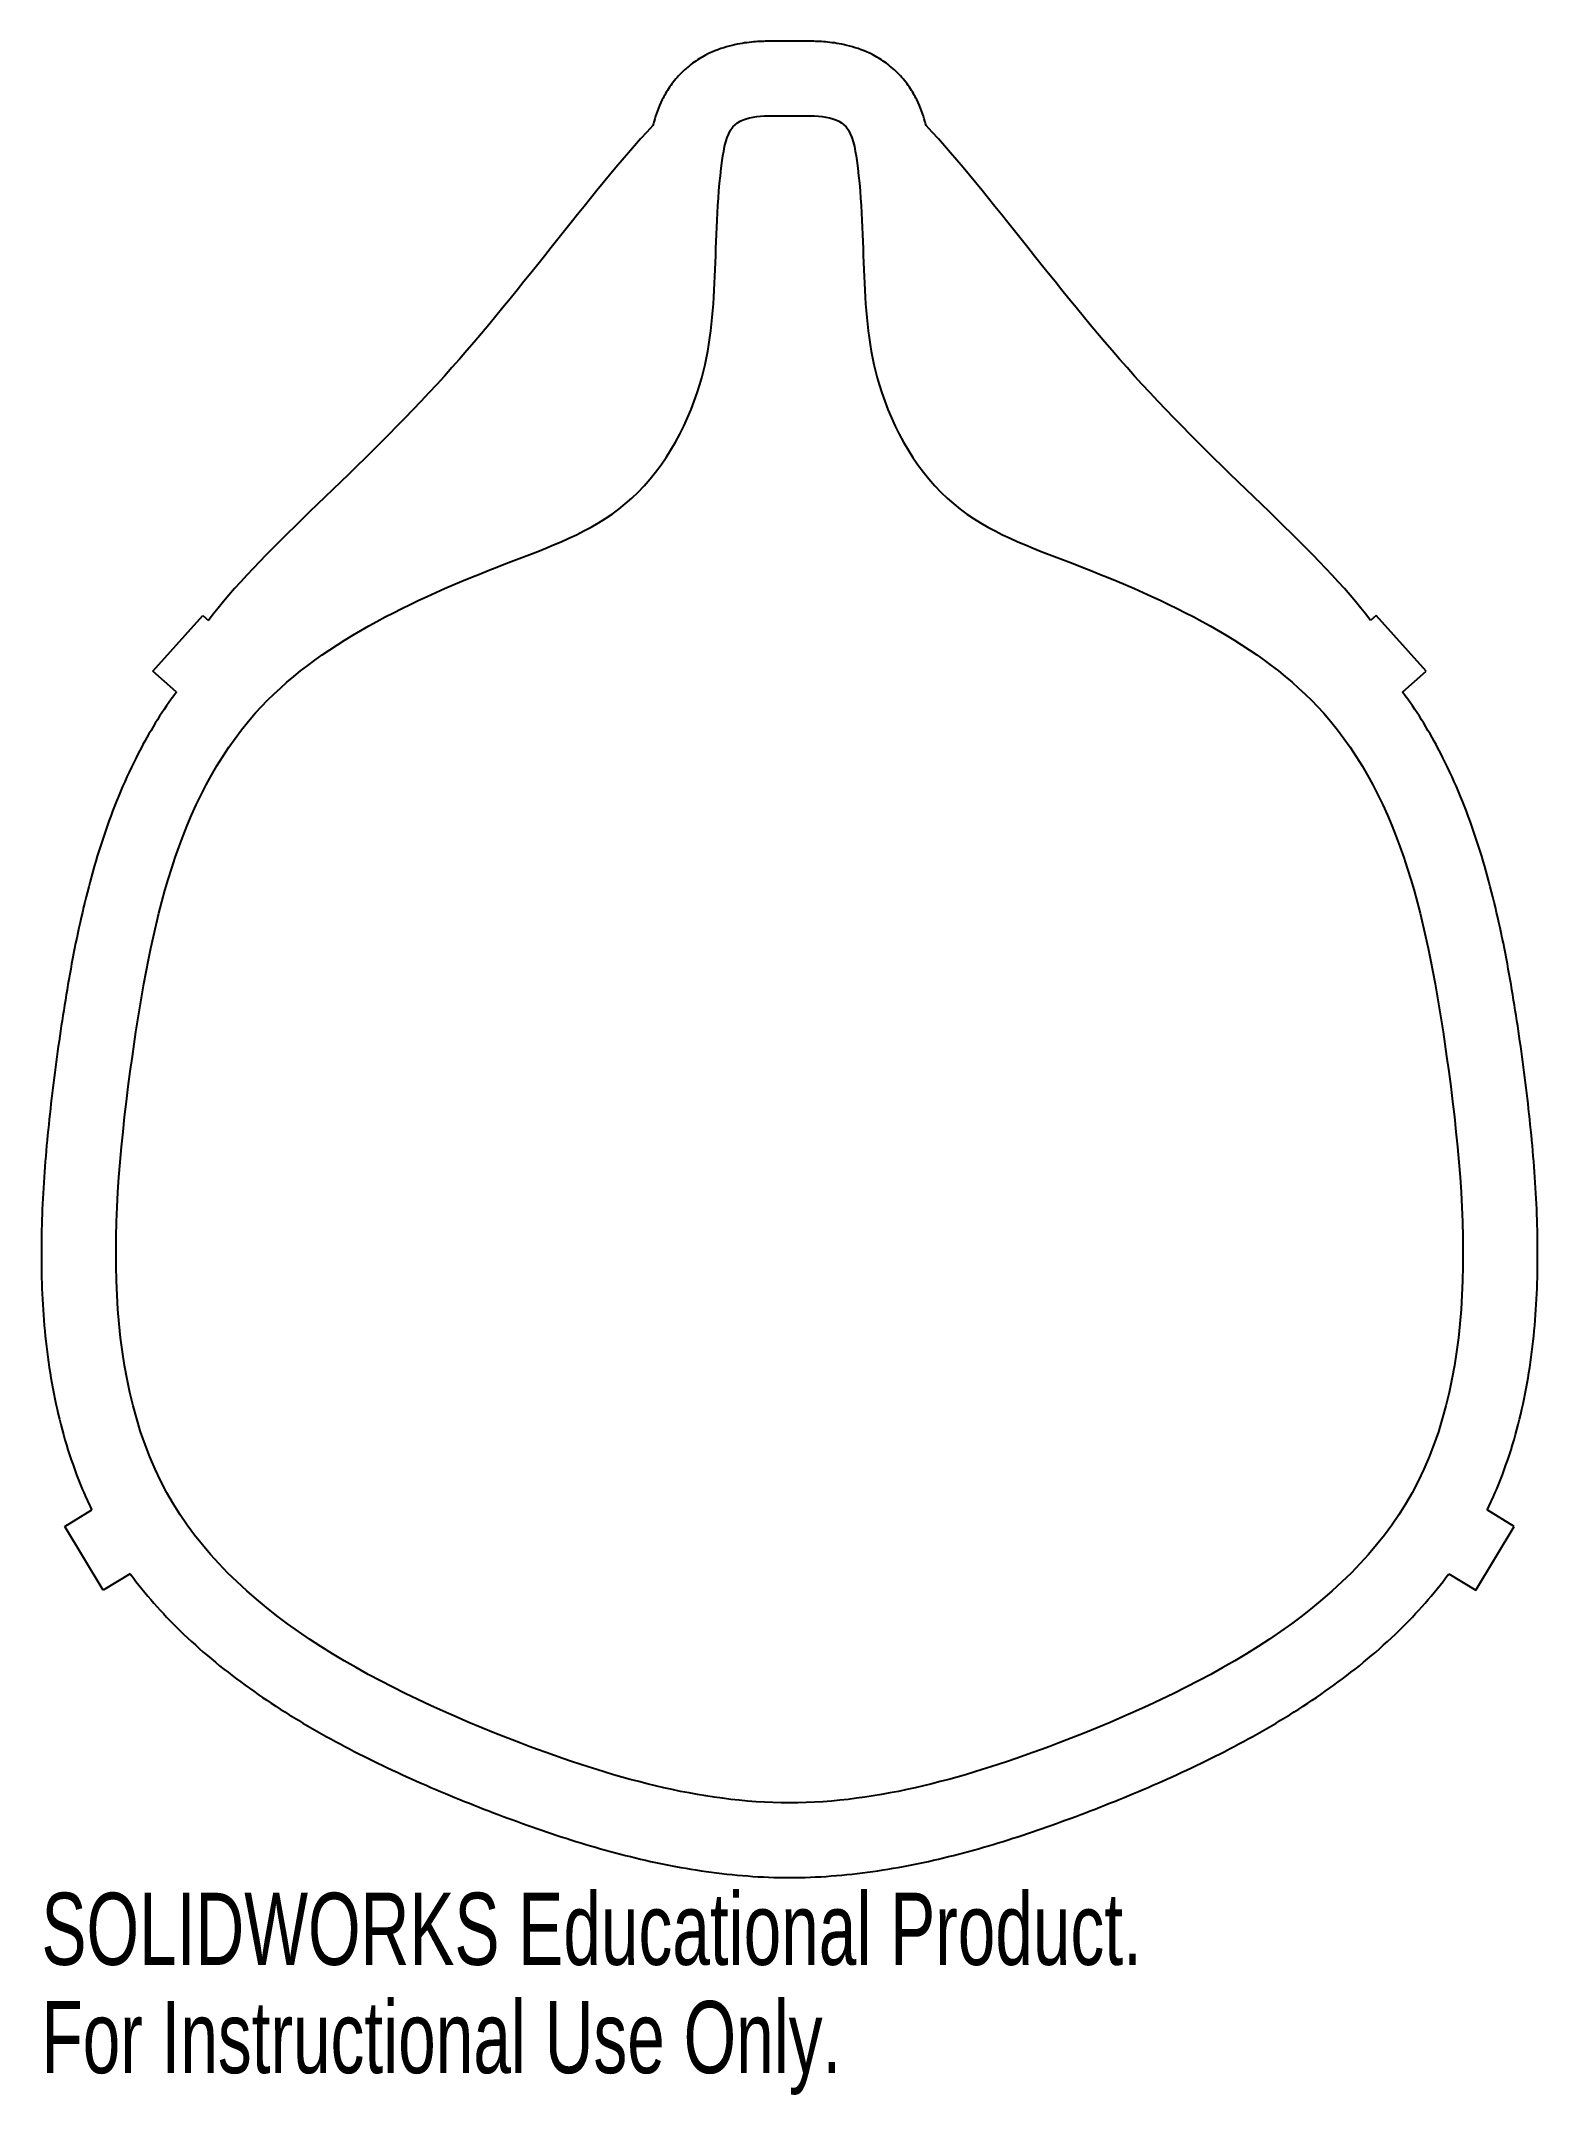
# Model space of a CAD drawing. Header units: millimetres. Extents: x -50 to 50, y -70 to 68.
import ezdxf

# ---------------------------------------------------------------- set-up
doc = ezdxf.new("R2010")
doc.units = ezdxf.units.MM
doc.styles.add('SLDTEXTSTYLE0', font='TXT', dxfattribs={"width": 0.7})

msp = doc.modelspace()

# ---------------------------------------------------------------- linework, layer by layer
at = {"color": 7, "linetype": 'Continuous', "lineweight": 25}
for p, q in [((-42.63, 25.81), (-39.29, 29.53)), ((-39.29, 29.53), (-38.91, 29.19)), ((39.29, 29.53), (38.91, 29.19)), ((42.63, 25.81), (39.29, 29.53)), ((-41.07, 24.41), (-42.63, 25.81)), ((41.07, 24.41), (42.63, 25.81)), ((-48.53, -31.48), (-46.72, -30.38)), ((-45.95, -35.76), (-48.53, -31.48)), ((45.95, -35.76), (48.53, -31.48)), ((48.53, -31.48), (46.72, -30.38)), ((-44.14, -34.66), (-45.95, -35.76)), ((44.14, -34.66), (45.95, -35.76))]:
    msp.add_line(p, q, dxfattribs=at)
for points, knots in [([(9.15, 62.34), (9.13, 62.44), (8.99, 62.95), (8.7, 63.79), (8.07, 64.91), (7.35, 65.81), (6.49, 66.55), (5.33, 67.26), (3.98, 67.73), (2.66, 67.94), (1.59, 68), (0.69, 68), (0, 68), (-0.69, 68), (-1.59, 68), (-2.66, 67.94), (-3.98, 67.73), (-5.33, 67.26), (-6.49, 66.55), (-7.35, 65.81), (-8.07, 64.91), (-8.7, 63.79), (-8.99, 62.95), (-9.13, 62.44), (-9.15, 62.34)], [0.98390318, 0.98390318, 0.98390318, 0.98390318, 0.984375, 0.98632812, 0.98730469, 0.98828125, 0.98925781, 0.99023438, 0.9921875, 0.99414062, 0.99609375, 0.99804688, 1, 1.00195312, 1.00390625, 1.00585938, 1.0078125, 1.00976562, 1.01074219, 1.01171875, 1.01269531, 1.01367188, 1.015625, 1.01609682, 1.01609682, 1.01609682, 1.01609682]), ([(0, 63), (-1.53, 63), (-3.99, 63.16), (-5.35, 55.27), (-4.15, 46.81), (-10.24, 36.15), (-22.37, 31.94), (-39.51, 23.95), (-45.01, -1.71), (-46.72, -32.35), (-21.1, -45.69), (0, -51.7), (21.1, -45.69), (46.72, -32.35), (45.01, -1.71), (39.51, 23.95), (22.37, 31.94), (10.24, 36.15), (4.15, 46.81), (5.35, 55.27), (3.99, 63.16), (1.53, 63), (0, 63)], [0, 0, 0, 0, 0.012029, 0.019387, 0.066378, 0.095785, 0.123665, 0.184474, 0.260641, 0.354547, 0.442523, 0.5, 0.557477, 0.645453, 0.739359, 0.815526, 0.876335, 0.904215, 0.933622, 0.980613, 0.987971, 1, 1, 1, 1]), ([(-9.15, 62.34), (-13.48, 57.71), (-22.91, 44.1), (-35.63, 33.62), (-38.91, 29.19)], [0.7722267, 0.7722267, 0.7722267, 0.7722267, 0.8663339, 0.9623247, 0.9623247, 0.9623247, 0.9623247]), ([(38.91, 29.19), (35.63, 33.62), (22.91, 44.1), (13.48, 57.71), (9.15, 62.34)], [0.4440959, 0.4440959, 0.4440959, 0.4440959, 0.5400867, 0.6341939, 0.6341939, 0.6341939, 0.6341939]), ([(-41.07, 24.38), (-41.96, 23.18), (-43.75, 20.29), (-45.8, 15.46), (-47.35, 10.01), (-48.42, 4.45), (-49.22, -1.05), (-49.86, -6.67), (-50.17, -12.36), (-50.01, -18.04), (-49.19, -23.65), (-47.93, -27.74), (-46.94, -29.94), (-46.72, -30.38)], [0.1911958, 0.1911958, 0.1911958, 0.1911958, 0.203125, 0.21875, 0.234375, 0.25, 0.265625, 0.28125, 0.296875, 0.3125, 0.328125, 0.34375, 0.3477914, 0.3477914, 0.3477914, 0.3477914]), ([(46.72, -30.38), (46.94, -29.94), (47.93, -27.74), (49.19, -23.65), (50.01, -18.04), (50.17, -12.36), (49.86, -6.67), (49.22, -1.05), (48.42, 4.45), (47.35, 10.01), (45.8, 15.46), (43.75, 20.29), (41.96, 23.18), (41.07, 24.38)], [0.6522086, 0.6522086, 0.6522086, 0.6522086, 0.65625, 0.671875, 0.6875, 0.703125, 0.71875, 0.734375, 0.75, 0.765625, 0.78125, 0.796875, 0.8088042, 0.8088042, 0.8088042, 0.8088042]), ([(-44.14, -34.66), (-43.14, -36.02), (-40.75, -38.71), (-36.53, -42.21), (-31.7, -45.27), (-26.61, -47.87), (-21.42, -50.08), (-16.29, -51.99), (-11.01, -53.6), (-5.61, -54.71), (0, -55.15), (5.61, -54.71), (11.01, -53.6), (16.29, -51.99), (21.42, -50.08), (26.61, -47.87), (31.7, -45.27), (36.53, -42.21), (40.75, -38.71), (43.14, -36.02), (44.14, -34.66)], [0.3612914, 0.3612914, 0.3612914, 0.3612914, 0.375, 0.390625, 0.40625, 0.421875, 0.4375, 0.453125, 0.46875, 0.484375, 0.5, 0.515625, 0.53125, 0.546875, 0.5625, 0.578125, 0.59375, 0.609375, 0.625, 0.6387086, 0.6387086, 0.6387086, 0.6387086])]:
    msp.add_open_spline(points, degree=3, knots=knots, dxfattribs=at)
for points in [[(-41.07, 24.41), (-41.07, 24.4), (-41.07, 24.39), (-41.07, 24.38)], [(41.07, 24.38), (41.07, 24.39), (41.07, 24.4), (41.07, 24.41)]]:
    msp.add_open_spline(points, degree=3, dxfattribs=at)

# ---------------------------------------------------------------- texts
at = {"color": 7, "linetype": 'Continuous', "char_height": 4.8336, "attachment_point": 1, "style": 'SLDTEXTSTYLE0'}
for s, insert in [('SOLIDWORKS Educational Product.', (-50.09, -56.02)), ('For Instructional Use Only.', (-50.09, -63.27))]:
    msp.add_mtext(s, dxfattribs=dict(at, insert=insert))

doc.saveas('drawing.dxf')
